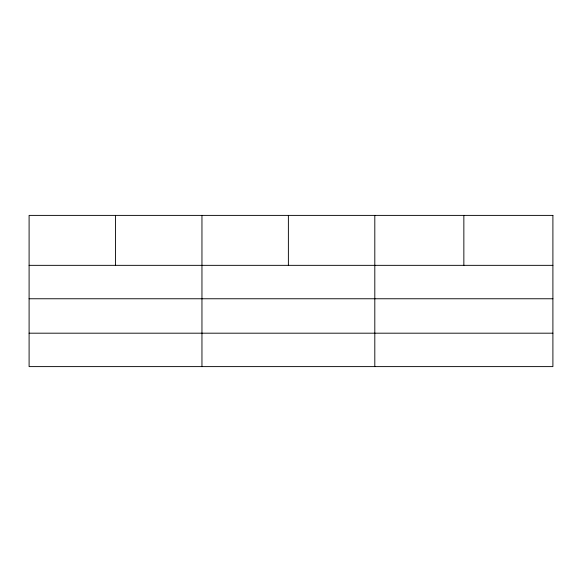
<?xml version="1.0" encoding="UTF-8"?>
<svg xmlns="http://www.w3.org/2000/svg" width="582" height="582" viewBox="0 0 582 582"><rect width="100%" height="100%" fill="white"/><g stroke="black" fill="none" stroke-linecap="round" stroke-linejoin="round"><path stroke-width="0.87" d="M29.1 265.341L552.9 265.341M29.1 298.762L552.9 298.762M29.1 333.188L552.9 333.188M463.854 215.391L463.854 265.341M374.808 215.391L374.808 366.609M288.381 215.391L288.381 265.341M201.954 215.391L201.954 366.609M115.527 215.391L115.527 265.341M552.9 215.391L29.1 215.391L29.1 366.609L552.9 366.609L552.9 215.391"/></g></svg>
